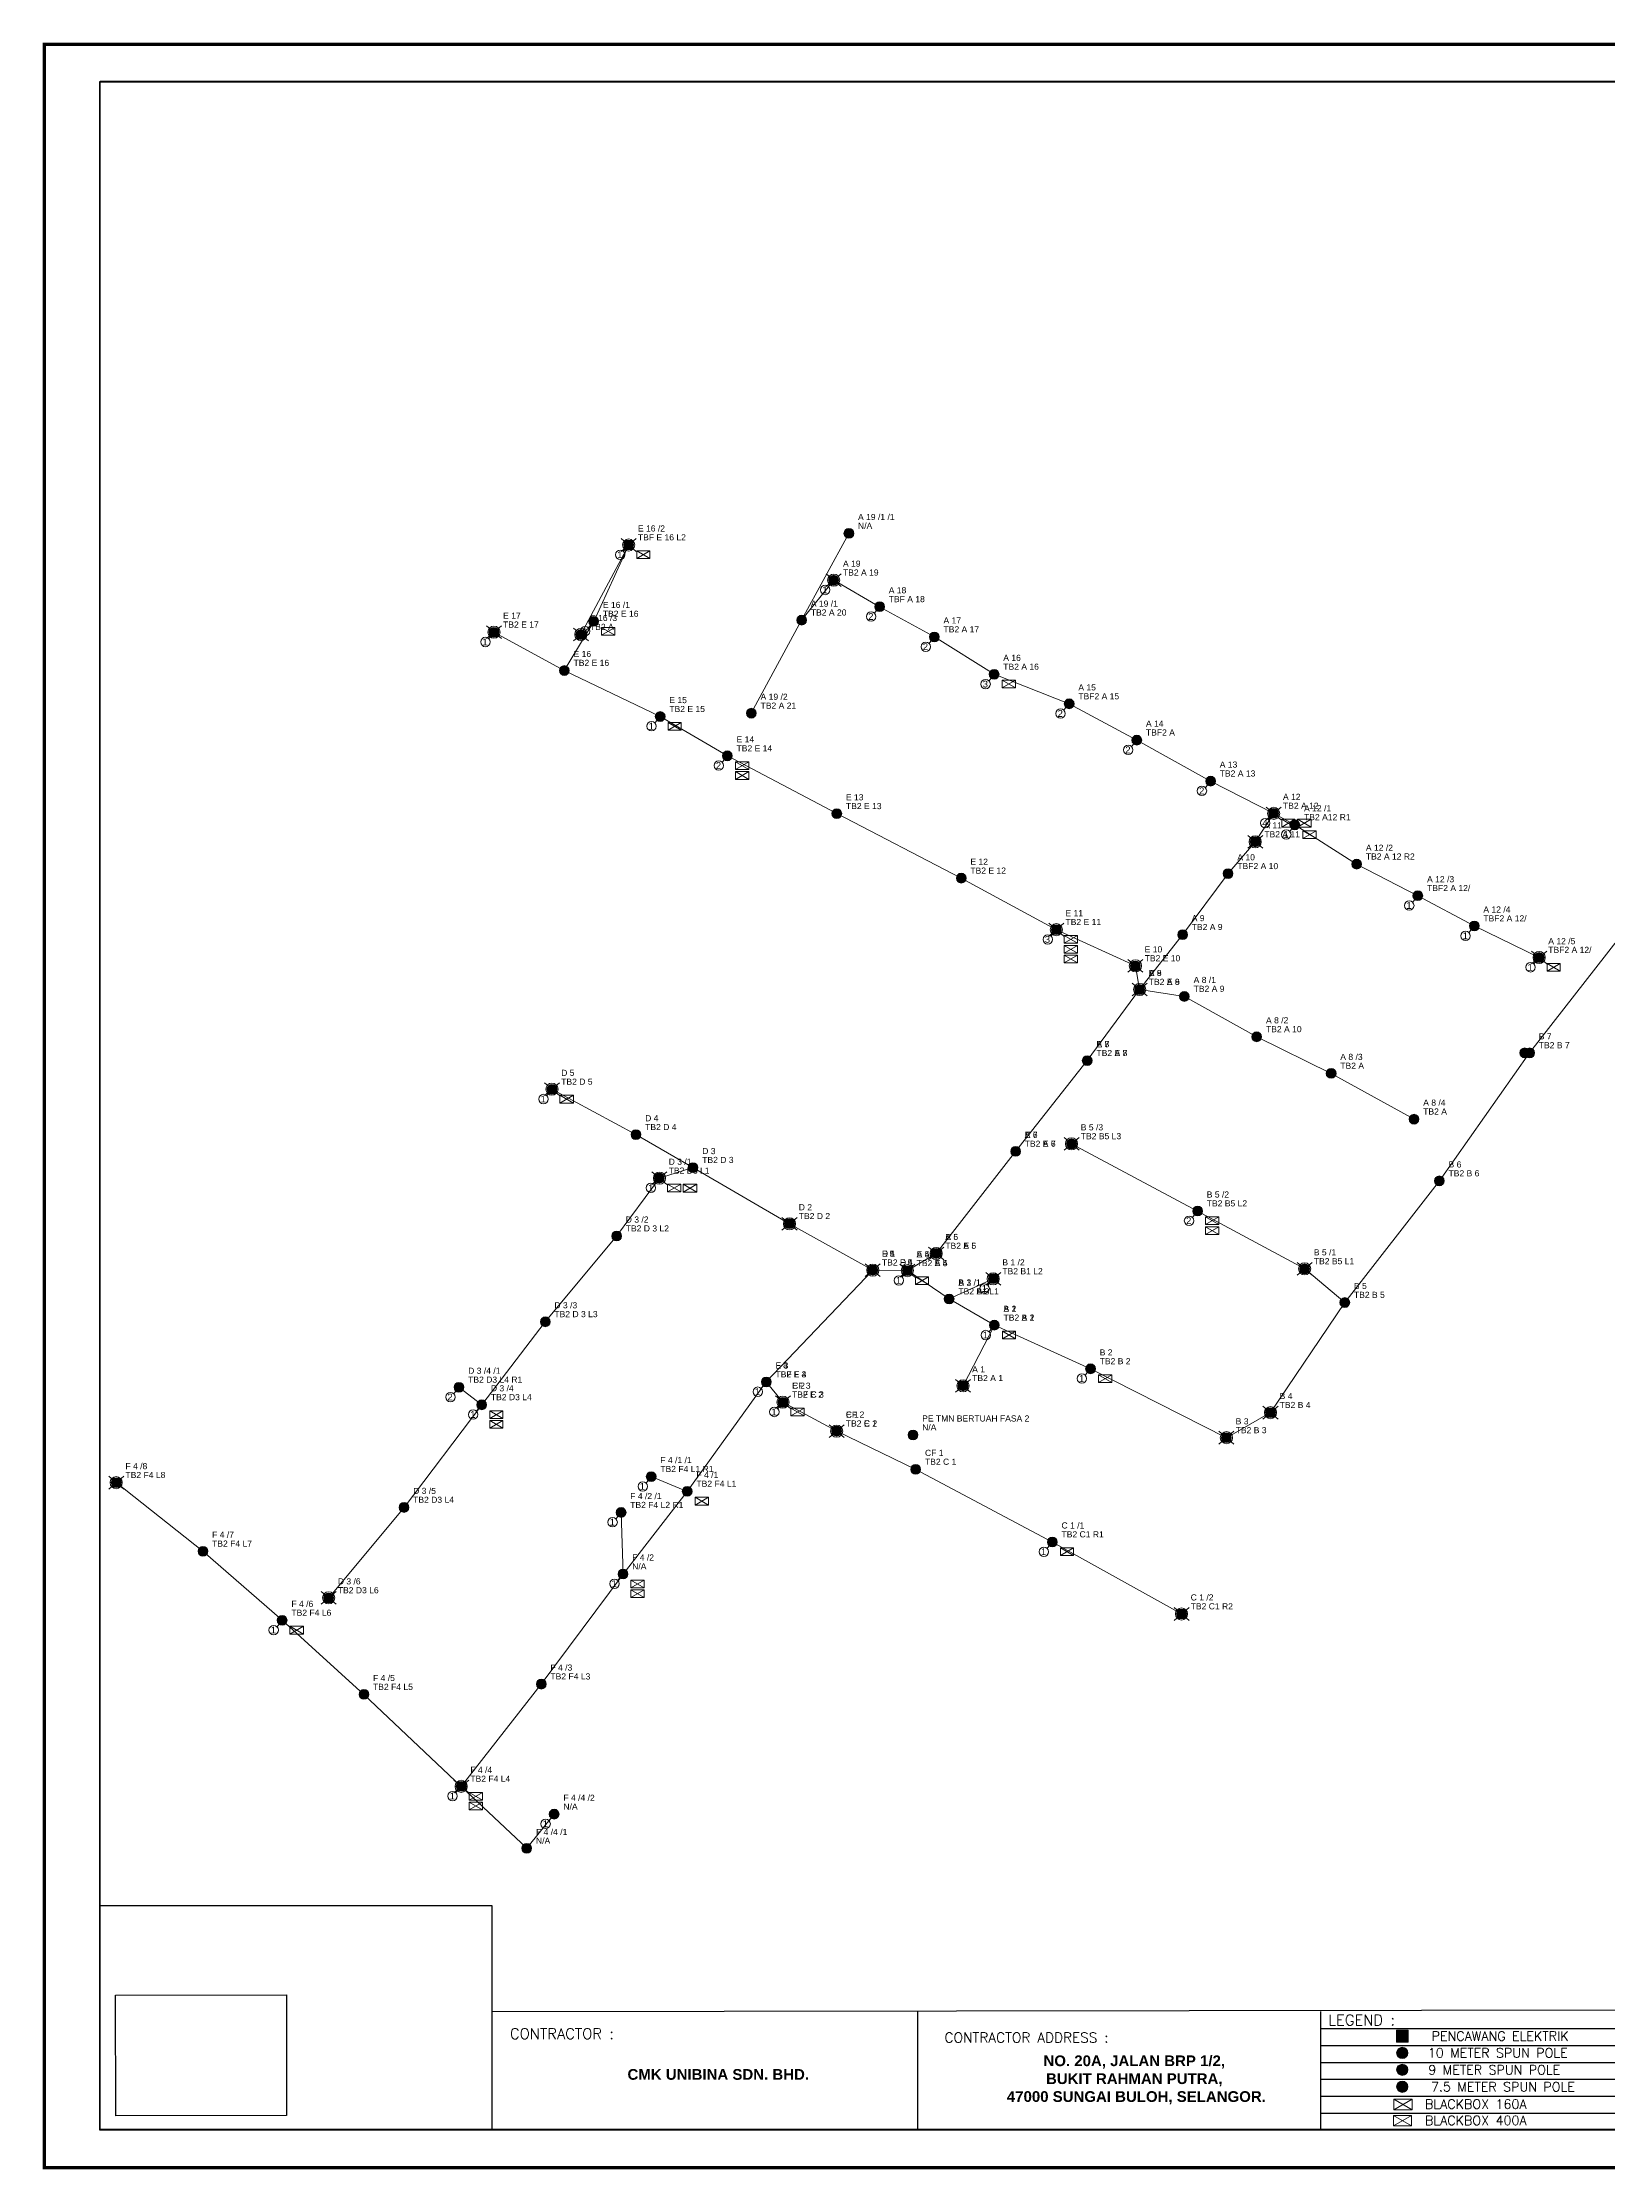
# Model space of a CAD drawing. Header units: inches. Extents: x -2907330 to 774627, y -12404360 to 10502691.
# Drawn here: x 7896 to 9115, y 2212 to 3867 of the extents above; entities that cross this region are included whole.
import ezdxf
from ezdxf.enums import TextEntityAlignment as Align

# ---------------------------------------------------------------- set-up
doc = ezdxf.new("R2010")
doc.units = ezdxf.units.IN
doc.header["$MEASUREMENT"] = 0
for name, color, linetype, lineweight in [('BARE 7173', 6, 'Continuous', 0), ('BBOX 160A', 30, 'Continuous', 0), ('BBOX 400A', 1, 'Continuous', 0), ('CABLE 185', 1, 'Continuous', 0), ('CABLE 316', 30, 'Continuous', 0), ('CABLE 95', 5, 'Continuous', 0), ('CABLE SERVICE', 7, 'Continuous', 0), ('JUMLAH SERVIS', 7, 'Continuous', 0), ('POLE NUMBER', 7, 'Continuous', 0), ('PVC 7083', 2, 'Continuous', 0), ('TIANG LAMA', 112, 'Continuous', 0), ('UMBANG', 7, 'Continuous', 0)]:
    doc.layers.add(name, color=color, linetype=linetype, lineweight=lineweight)
doc.styles.add('Arial_Black', font='ariblk.ttf', dxfattribs={"height": 1})
doc.styles.add('Simplex.shk', font='simplex.shx', dxfattribs={"height": 1.75})
doc.styles.add('style1', font='arial.ttf', dxfattribs={"height": 2})
picture_1 = doc.add_image_def('image1.png', size_in_pixel=(267, 189))

# ---------------------------------------------------------------- blocks, each defined once
blk = doc.blocks.new('TIANG_BIRU')
at = {"lineweight": 0}
h = blk.add_hatch(color=5, dxfattribs=at)
h.dxf.hatch_style = 1
h.paths.add_polyline_path([(-1.6, 0, 1), (1.6, 0, 1)])
blk.add_circle((0, 0), 1.6, dxfattribs=at)
blk = doc.blocks.new('U1')
at = {"layer": 'UMBANG', "lineweight": 0}
for p, q in [((-2.46, 2.09), (2.46, -2.09)), ((2.46, 2.09), (-2.46, -2.09))]:
    blk.add_line(p, q, dxfattribs=at)
blk.add_circle((0, 0), 1.99, dxfattribs=at)
at = {"layer": 'UMBANG', "style": 'style1'}
blk.add_text('1', height=2.43, dxfattribs=at).set_placement((-1.04, -1.18))
blk = doc.blocks.new('S1')
at = {"layer": 'JUMLAH SERVIS'}
blk.add_lwpolyline([(1.11, 1.06), (2.41, 2.92)], dxfattribs=at)
at = {"layer": 'JUMLAH SERVIS', "lineweight": 0}
blk.add_circle((0, 0), 1.54, dxfattribs=at)
at = {"layer": 'JUMLAH SERVIS', "style": 'style1'}
blk.add_text('1', height=2.23, dxfattribs=at).set_placement((-0.97, -1.09))
blk = doc.blocks.new('U2')
at = {"layer": 'UMBANG', "lineweight": 0}
for p, q in [((-2.46, 2.09), (2.46, -2.09)), ((2.46, 2.09), (-2.46, -2.09))]:
    blk.add_line(p, q, dxfattribs=at)
blk.add_circle((0, 0), 1.99, dxfattribs=at)
at = {"layer": 'UMBANG', "style": 'style1'}
blk.add_text('2', height=2.43, dxfattribs=at).set_placement((-1.04, -1.18))
blk = doc.blocks.new('BK')
at = {"color": 30, "lineweight": 0}
blk.add_lwpolyline([(2.16, 1.26), (-2.16, 1.26), (-2.16, -1.26), (2.16, -1.26)], close=True, dxfattribs=at)
blk.add_lwpolyline([(-2.16, -1.26), (2.16, 1.26), (2.16, -1.26), (-2.16, 1.26)], dxfattribs=at)
blk = doc.blocks.new('S4')
at = {"layer": 'JUMLAH SERVIS'}
blk.add_lwpolyline([(1.11, 1.06), (2.41, 2.92)], dxfattribs=at)
at = {"layer": 'JUMLAH SERVIS', "lineweight": 0}
blk.add_circle((0, 0), 1.54, dxfattribs=at)
at = {"layer": 'JUMLAH SERVIS', "style": 'style1'}
blk.add_text('4', height=2.23, dxfattribs=at).set_placement((-0.97, -1.09))
blk = doc.blocks.new('BM')
at = {"color": 1, "lineweight": 0}
blk.add_lwpolyline([(2.23, 1.31), (-2.23, 1.31), (-2.23, -1.31), (2.23, -1.31)], close=True, dxfattribs=at)
blk.add_lwpolyline([(-2.23, -1.31), (2.23, 1.31), (2.23, -1.31), (-2.23, 1.31)], dxfattribs=at)
blk = doc.blocks.new('S2')
at = {"layer": 'JUMLAH SERVIS'}
blk.add_lwpolyline([(1.11, 1.06), (2.41, 2.92)], dxfattribs=at)
at = {"layer": 'JUMLAH SERVIS', "lineweight": 0}
blk.add_circle((0, 0), 1.54, dxfattribs=at)
at = {"layer": 'JUMLAH SERVIS', "style": 'style1'}
blk.add_text('2', height=2.23, dxfattribs=at).set_placement((-0.97, -1.09))
blk = doc.blocks.new('S3')
at = {"layer": 'JUMLAH SERVIS'}
blk.add_lwpolyline([(1.11, 1.06), (2.41, 2.92)], dxfattribs=at)
at = {"layer": 'JUMLAH SERVIS', "lineweight": 0}
blk.add_circle((0, 0), 1.54, dxfattribs=at)
at = {"layer": 'JUMLAH SERVIS', "style": 'style1'}
blk.add_text('3', height=2.23, dxfattribs=at).set_placement((-0.97, -1.09))
blk = doc.blocks.new('TIANG_SP')
at = {"lineweight": 0}
h = blk.add_hatch(color=253, dxfattribs=at)
h.dxf.hatch_style = 1
h.paths.add_polyline_path([(-3.2, 0.01, 1), (0, 0.01, 1)])
h = blk.add_hatch(color=5, dxfattribs=at)
h.dxf.hatch_style = 1
h.paths.add_polyline_path([(-1.6, 0, 1), (1.6, 0, 1)])
for centre in [(-1.6, 0.01), (0, 0)]:
    blk.add_circle(centre, 1.6, dxfattribs=at)
blk = doc.blocks.new('U3')
at = {"layer": 'UMBANG', "lineweight": 0}
for p, q in [((-2.46, 2.09), (2.46, -2.09)), ((2.46, 2.09), (-2.46, -2.09))]:
    blk.add_line(p, q, dxfattribs=at)
blk.add_circle((0, 0), 1.99, dxfattribs=at)
at = {"layer": 'UMBANG', "style": 'style1'}
blk.add_text('3', height=2.43, dxfattribs=at).set_placement((-1.04, -1.18))

msp = doc.modelspace()

# ---------------------------------------------------------------- hatches: boundary and pattern name
at = {"lineweight": 0}
h = msp.add_hatch(color=3, dxfattribs=at)
h.dxf.hatch_style = 1
h.paths.add_polyline_path([(8958.7, 2320.3), (8949.7, 2320.3), (8949.7, 2311), (8958.7, 2311)])
h = msp.add_hatch(color=6, dxfattribs=at)
h.dxf.hatch_style = 1
h.paths.add_polyline_path([(8958.5, 2302.7, 1), (8949.9, 2302.7, 1)])
h = msp.add_hatch(color=5, dxfattribs=at)
h.dxf.hatch_style = 1
h.paths.add_polyline_path([(8949.9, 2289.5, 1), (8958.5, 2289.5, 1)])
h = msp.add_hatch(color=1, dxfattribs=at)
h.dxf.hatch_style = 1
h.paths.add_polyline_path([(8949.9, 2276.3, 1), (8958.5, 2276.3, 1)])

# ---------------------------------------------------------------- linework, layer by layer
at = {"color": 7, "linetype": 'Continuous'}
msp.add_line((8245.9, 2334.9), (10248.1, 2337.8), dxfattribs=at)
at = {"linetype": 'Continuous'}
for p, q in [((8577.1, 2334.9), (8577.1, 2242.6)), ((8890.5, 2334.9), (8890.5, 2242.6)), ((8890.5, 2321.7), (9139.6, 2321.7)), ((8890.5, 2308.5), (9139.6, 2308.5)), ((8890.5, 2295.3), (9139.6, 2295.3)), ((8890.5, 2282.1), (9139.6, 2282.1)), ((8890.5, 2268.9), (9139.6, 2268.9)), ((8890.5, 2255.8), (9139.6, 2255.8))]:
    msp.add_line(p, q, dxfattribs=at)
at = {"linetype": 'Continuous', "const_width": 2.7}
msp.add_lwpolyline([(10291.2, 3866), (7897.8, 3866), (7897.8, 2213.3), (10291.2, 2213.3)], close=True, dxfattribs=at)
for points in [[(7941, 3836.7), (10247.9, 3836.7), (10247.9, 2242.6), (7941, 2242.6)], [(7941.2, 3837.3), (10248.1, 3837.3), (10248.1, 2243.1), (7941.2, 2243.1)], [(8245.9, 2242.6), (7941, 2242.6), (7941, 2417.5), (8245.9, 2417.5)]]:
    msp.add_lwpolyline(points, close=True)
at = {"color": 5, "lineweight": 0}
msp.add_lwpolyline([(8949.7, 2311), (8958.7, 2311), (8958.7, 2320.3), (8949.7, 2320.3)], close=True, dxfattribs=at)
at = {"color": 1, "lineweight": 0}
msp.add_lwpolyline([(8961.5, 2254), (8947.4, 2254), (8947.4, 2245.8), (8961.5, 2245.8)], close=True, dxfattribs=at)
msp.add_lwpolyline([(8947.4, 2245.8), (8961.5, 2254), (8961.5, 2245.8), (8947.4, 2254)], dxfattribs=at)
at = {"color": 30, "lineweight": 0}
msp.add_lwpolyline([(8961.8, 2266.7), (8947.7, 2266.7), (8947.7, 2258.4), (8961.8, 2258.4)], close=True, dxfattribs=at)
msp.add_lwpolyline([(8947.7, 2258.4), (8961.8, 2266.7), (8961.8, 2258.4), (8947.7, 2266.7)], dxfattribs=at)
at = {"color": 0, "lineweight": 0}
msp.add_circle((8954.2, 2302.7), 4.35, dxfattribs=at)
at = {"lineweight": 0}
for centre in [(8954.2, 2289.5), (8954.2, 2276.3)]:
    msp.add_circle(centre, 4.35, dxfattribs=at)
at = {"layer": 'BARE 7173'}
for p, q in [((9053.3, 3081), (9131.6, 3181.4)), ((8983.1, 2981.4), (9053.3, 3081)), ((8909.5, 2886.7), (8983.1, 2981.4)), ((8909.5, 2886.7), (8878.3, 2912.9)), ((8636.9, 2869.1), (8601.7, 2889.5)), ((8817.4, 2781.5), (8851.7, 2801)), ((8082.8, 2639.4), (8021.2, 2693.1)), ((8348, 2675.4), (8284.4, 2589.7)), ((8222.1, 2510.1), (8146.4, 2581.7))]:
    msp.add_line(p, q, dxfattribs=at)
at = {"layer": 'CABLE 185'}
for p, q in [((8590.2, 3404.7), (8547.6, 3428.3)), ((8636.7, 3375.7), (8590.2, 3404.7)), ((8695.1, 3352.7), (8636.7, 3375.7)), ((8747.7, 3324.4), (8695.1, 3352.7)), ((8805.1, 3292.5), (8747.7, 3324.4)), ((8854.2, 3267.4), (8805.1, 3292.5)), ((8839.8, 3245.3), (8854.2, 3267.4)), ((8854.2, 3267.4), (8870.6, 3258.5)), ((8818.7, 3220.5), (8839.8, 3245.3)), ((8870.6, 3258.5), (8918.7, 3227.9)), ((8783.3, 3173), (8818.7, 3220.5)), ((8918.7, 3227.9), (8966.3, 3203.3)), ((8966.3, 3203.3), (9010.2, 3179.8)), ((9010.2, 3179.8), (9060.7, 3155.2)), ((8749.9, 3130.3), (8783.3, 3173)), ((8709.1, 3075), (8749.9, 3130.3)), ((8709.1, 3075), (8749.9, 3130.3)), ((8749.9, 3130.3), (8784.7, 3124.9)), ((8784.7, 3124.9), (8841, 3093.5)), ((8653.4, 3004.3), (8709.1, 3075)), ((8653.4, 3004.3), (8709.1, 3075)), ((8402.4, 2991.7), (8358, 3017.4)), ((8591.6, 2924.9), (8653.4, 3004.3)), ((8591.6, 2924.9), (8653.4, 3004.3)), ((8477.5, 2948), (8402.4, 2991.7)), ((8542.3, 2911.9), (8477.5, 2948)), ((8569.2, 2911.5), (8591.6, 2924.9)), ((8569.2, 2911.5), (8591.6, 2924.9)), ((8459.4, 2824.9), (8542.3, 2911.9)), ((8542.3, 2911.9), (8569.2, 2911.5)), ((8601.7, 2889.5), (8569.2, 2911.5)), ((8636.9, 2869.1), (8601.7, 2889.5)), ((8612.5, 2821.9), (8636.9, 2869.1)), ((8711.7, 2835.1), (8817.4, 2781.5)), ((8472.4, 2809.1), (8459.4, 2824.9)), ((8514.2, 2786.6), (8472.4, 2809.1)), ((8514.2, 2786.6), (8472.4, 2809.1)), ((8575.7, 2756.8), (8514.2, 2786.6))]:
    msp.add_line(p, q, dxfattribs=at)
at = {"layer": 'CABLE 316'}
for p, q in [((8325.2, 3416.8), (8352.4, 3476.3)), ((8238.1, 2807.1), (8220.3, 2820.7)), ((8459.4, 2824.9), (8397.9, 2739.7)), ((8397.9, 2739.7), (8369.9, 2751.2)), ((8397.9, 2739.7), (8348, 2675.4)), ((8348, 2675.4), (8346.5, 2723.3)), ((8222.1, 2510.1), (8273.1, 2461.9)), ((8273.1, 2461.9), (8294.4, 2488.5))]:
    msp.add_line(p, q, dxfattribs=at)
at = {"layer": 'CABLE 95'}
for p, q in [((8352.4, 3476.3), (8315.2, 3406.6)), ((8302.3, 3378.6), (8325.2, 3416.8)), ((8302.3, 3378.6), (8247.6, 3408.4)), ((8376.9, 3342.8), (8302.3, 3378.6)), ((8429.2, 3312.2), (8376.9, 3342.8)), ((8514.3, 3267.2), (8429.2, 3312.2)), ((8611.1, 3217), (8514.3, 3267.2)), ((8685.1, 3176.9), (8611.1, 3217)), ((8746.6, 3148.7), (8685.1, 3176.9)), ((8749.9, 3130.3), (8746.6, 3148.7)), ((8358, 3017.4), (8292.7, 3052.7)), ((8376.3, 2983.5), (8343, 2938.4)), ((8402.4, 2991.7), (8376.3, 2983.5)), ((8343, 2938.4), (8287.5, 2871.7)), ((8851.7, 2801), (8909.5, 2886.7)), ((8287.5, 2871.7), (8238.1, 2807.1)), ((8238.1, 2807.1), (8177.6, 2727.2)), ((8575.7, 2756.8), (8682, 2700.3)), ((8177.6, 2727.2), (8119, 2656.8)), ((8682, 2700.3), (8782.5, 2644.3)), ((8146.4, 2581.7), (8082.8, 2639.4))]:
    msp.add_line(p, q, dxfattribs=at)
at = {"layer": 'CABLE SERVICE'}
for p, q in [((8486.9, 3417.8), (8523.7, 3485.3)), ((8511.9, 3448.9), (8486.9, 3417.8)), ((8547.6, 3428.3), (8511.9, 3448.9)), ((8486.9, 3417.8), (8447.8, 3345.4)), ((8841, 3093.5), (8898.9, 3065)), ((8898.9, 3065), (8963.4, 3029.4)), ((8795, 2957.9), (8696.9, 3010.2)), ((8459.4, 2824.9), (8542.3, 2911.9)), ((8601.7, 2889.5), (8636, 2905.2)), ((8472.4, 2809.1), (8459.4, 2824.9)), ((8021.2, 2693.1), (7953.7, 2746.5))]:
    msp.add_line(p, q, dxfattribs=at)
at = {"layer": 'PVC 7083'}
for p, q in [((8878.3, 2912.9), (8795, 2957.9)), ((8636.9, 2869.1), (8711.7, 2835.1)), ((8284.4, 2589.7), (8222.1, 2510.1))]:
    msp.add_line(p, q, dxfattribs=at)

# ---------------------------------------------------------------- block references
at = {"xscale": 2.377923673408522, "yscale": 2.377923673408522, "zscale": 2.377923673408522}
for name, p in [('TIANG_BIRU', (8352.4, 3476.3)), ('TIANG_BIRU', (8523.7, 3485.3)), ('TIANG_BIRU', (8511.9, 3448.9)), ('TIANG_BIRU', (8547.6, 3428.3)), ('TIANG_BIRU', (8247.6, 3408.4)), ('TIANG_BIRU', (8315.2, 3406.6)), ('TIANG_BIRU', (8325.2, 3416.8)), ('TIANG_BIRU', (8486.9, 3417.8)), ('TIANG_BIRU', (8590.2, 3404.7)), ('TIANG_BIRU', (8302.3, 3378.6)), ('TIANG_BIRU', (8636.7, 3375.7)), ('TIANG_BIRU', (8376.9, 3342.8)), ('TIANG_BIRU', (8447.8, 3345.4)), ('TIANG_BIRU', (8695.1, 3352.7)), ('TIANG_BIRU', (8747.7, 3324.4)), ('TIANG_BIRU', (8429.2, 3312.2)), ('TIANG_BIRU', (8805.1, 3292.5)), ('TIANG_BIRU', (8514.3, 3267.2)), ('TIANG_BIRU', (8854.2, 3267.4)), ('TIANG_BIRU', (8870.6, 3258.5)), ('TIANG_BIRU', (8839.8, 3245.3)), ('TIANG_BIRU', (8918.7, 3227.9)), ('TIANG_BIRU', (8611.1, 3217)), ('TIANG_BIRU', (8818.7, 3220.5)), ('TIANG_BIRU', (8966.3, 3203.3)), ('TIANG_BIRU', (8685.1, 3176.9)), ('TIANG_BIRU', (9010.2, 3179.8)), ('TIANG_BIRU', (8783.3, 3173)), ('TIANG_BIRU', (8746.6, 3148.7)), ('TIANG_BIRU', (9060.7, 3155.2)), ('TIANG_BIRU', (8749.9, 3130.3)), ('TIANG_BIRU', (8749.9, 3130.3)), ('TIANG_BIRU', (8784.7, 3124.9)), ('TIANG_BIRU', (8841, 3093.5)), ('TIANG_SP', (9053.3, 3081)), ('TIANG_BIRU', (8709.1, 3075)), ('TIANG_BIRU', (8709.1, 3075)), ('TIANG_BIRU', (8898.9, 3065)), ('TIANG_BIRU', (8292.7, 3052.7)), ('TIANG_BIRU', (8963.4, 3029.4)), ('TIANG_BIRU', (8358, 3017.4)), ('TIANG_BIRU', (8696.9, 3010.2)), ('TIANG_BIRU', (8653.4, 3004.3)), ('TIANG_BIRU', (8653.4, 3004.3)), ('TIANG_BIRU', (8376.3, 2983.5)), ('TIANG_BIRU', (8402.4, 2991.7)), ('TIANG_BIRU', (8983.1, 2981.4)), ('TIANG_BIRU', (8477.5, 2948)), ('TIANG_BIRU', (8795, 2957.9)), ('TIANG_BIRU', (8343, 2938.4)), ('TIANG_BIRU', (8542.3, 2911.9)), ('TIANG_BIRU', (8542.3, 2911.9)), ('TIANG_BIRU', (8542.3, 2911.9)), ('TIANG_BIRU', (8569.2, 2911.5)), ('TIANG_BIRU', (8569.2, 2911.5)), ('TIANG_BIRU', (8591.6, 2924.9)), ('TIANG_BIRU', (8591.6, 2924.9)), ('TIANG_BIRU', (8878.3, 2912.9)), ('TIANG_BIRU', (8636, 2905.2)), ('TIANG_BIRU', (8601.7, 2889.5)), ('TIANG_BIRU', (8601.7, 2889.5)), ('TIANG_BIRU', (8909.5, 2886.7)), ('TIANG_BIRU', (8287.5, 2871.7)), ('TIANG_BIRU', (8636.9, 2869.1)), ('TIANG_BIRU', (8636.9, 2869.1)), ('TIANG_BIRU', (8711.7, 2835.1)), ('TIANG_BIRU', (8220.3, 2820.7)), ('TIANG_BIRU', (8459.4, 2824.9)), ('TIANG_BIRU', (8459.4, 2824.9)), ('TIANG_BIRU', (8612.5, 2821.9)), ('TIANG_BIRU', (8238.1, 2807.1)), ('TIANG_BIRU', (8472.4, 2809.1)), ('TIANG_BIRU', (8472.4, 2809.1)), ('TIANG_BIRU', (8851.7, 2801)), ('TIANG_BIRU', (8514.2, 2786.6)), ('TIANG_BIRU', (8514.2, 2786.6)), ('TIANG_BIRU', (8573.6, 2783.6)), ('TIANG_BIRU', (8817.4, 2781.5)), ('TIANG_BIRU', (7953.7, 2746.5)), ('TIANG_BIRU', (8369.9, 2751.2)), ('TIANG_BIRU', (8575.7, 2756.8)), ('TIANG_BIRU', (8397.9, 2739.7)), ('TIANG_BIRU', (8177.6, 2727.2)), ('TIANG_BIRU', (8346.5, 2723.3)), ('TIANG_BIRU', (8682, 2700.3)), ('TIANG_BIRU', (8021.2, 2693.1)), ('TIANG_BIRU', (8348, 2675.4)), ('TIANG_BIRU', (8119, 2656.8)), ('TIANG_BIRU', (8082.8, 2639.4)), ('TIANG_BIRU', (8782.5, 2644.3)), ('TIANG_BIRU', (8146.4, 2581.7)), ('TIANG_BIRU', (8284.4, 2589.7)), ('TIANG_BIRU', (8222.1, 2510.1)), ('TIANG_BIRU', (8294.4, 2488.5)), ('TIANG_BIRU', (8273.1, 2461.9))]:
    msp.add_blockref(name, p, dxfattribs=at)
at = {"layer": 'BBOX 160A', "xscale": 2.377923673408522, "yscale": 2.377923673408522, "zscale": 2.377923673408522}
for p in [(8363.8, 3468.7), (8336.5, 3409.1), (8648.1, 3368), (8388.2, 3335.1), (8440.6, 3304.5), (8440.6, 3296.9), (8865.6, 3259.8), (8882, 3250.9), (8696.4, 3169.3), (8696.4, 3161.7), (8696.4, 3154.1), (9072, 3147.5), (8387.7, 2975.8), (8806.3, 2950.3), (8806.3, 2942.6), (8580.6, 2903.8), (8648.3, 2861.4), (8723.1, 2827.4), (8249.4, 2799.4), (8483.8, 2801.5), (8249.4, 2791.8), (8409.3, 2732.1), (8693.4, 2692.7), (8359.3, 2667.7), (8359.3, 2660.1), (8233.4, 2502.4), (8233.4, 2494.8)]:
    msp.add_blockref('BK', p, dxfattribs=at)
at = {"layer": 'BBOX 400A', "xscale": 2.377923673408522, "yscale": 2.377923673408522, "zscale": 2.377923673408522}
for p in [(8878, 3259.8), (8304.1, 3045), (8400.1, 2975.8), (8094.2, 2631.7)]:
    msp.add_blockref('BM', p, dxfattribs=at)
at = {"layer": 'JUMLAH SERVIS', "xscale": 2.377923673408522, "yscale": 2.377923673408522, "zscale": 2.377923673408522}
for name, p in [('S1', (8345.8, 3468.7)), ('S1', (8505.3, 3441.3)), ('S2', (8541, 3420.6)), ('S1', (8318.5, 3409.2)), ('S1', (8240.9, 3400.8)), ('S2', (8583.5, 3397.1)), ('S3', (8630.1, 3368)), ('S2', (8688.4, 3345.1)), ('S1', (8370.2, 3335.2)), ('S2', (8422.5, 3304.6)), ('S2', (8741, 3316.8)), ('S2', (8798.4, 3284.9)), ('S4', (8847.6, 3259.8)), ('S1', (8864, 3250.9)), ('S1', (8959.7, 3195.7)), ('S1', (9003.5, 3172.1)), ('S3', (8678.4, 3169.3)), ('S1', (9054, 3147.6)), ('S1', (8286.1, 3045.1)), ('S1', (8369.7, 2975.9)), ('S2', (8788.3, 2950.3)), ('S1', (8562.6, 2903.9)), ('S1', (8629.3, 2897.6)), ('S1', (8630.2, 2861.4)), ('S1', (8705, 2827.5)), ('S2', (8213.7, 2813.1)), ('S1', (8452.8, 2817.3)), ('S1', (8231.4, 2799.5)), ('S1', (8465.7, 2801.5)), ('S1', (8363.3, 2743.6)), ('S1', (8339.9, 2715.7)), ('S1', (8675.4, 2692.7)), ('S1', (8341.3, 2667.8)), ('S1', (8076.2, 2631.7)), ('S1', (8215.4, 2502.5)), ('S1', (8287.8, 2480.9))]:
    msp.add_blockref(name, p, dxfattribs=at)
at = {"layer": 'UMBANG', "xscale": 2.377923673408522, "yscale": 2.377923673408522, "zscale": 2.377923673408522}
for name, p in [('U1', (8352.4, 3476.3)), ('U2', (8511.9, 3448.9)), ('U1', (8247.6, 3408.4)), ('U1', (8315.2, 3406.6)), ('U2', (8854.2, 3267.4)), ('U1', (8839.8, 3245.3)), ('U1', (8685.1, 3176.9)), ('U1', (8746.6, 3148.7)), ('U1', (9060.7, 3155.2)), ('U1', (8749.9, 3130.3)), ('U1', (8292.7, 3052.7)), ('U2', (8696.9, 3010.2)), ('U2', (8376.3, 2983.5)), ('U1', (8477.5, 2948)), ('U2', (8542.3, 2911.9)), ('U2', (8542.3, 2911.9)), ('U2', (8542.3, 2911.9)), ('U2', (8569.2, 2911.5)), ('U2', (8569.2, 2911.5)), ('U1', (8591.6, 2924.9)), ('U1', (8591.6, 2924.9)), ('U2', (8878.3, 2912.9)), ('U2', (8636, 2905.2)), ('U1', (8612.5, 2821.9)), ('U2', (8472.4, 2809.1)), ('U2', (8472.4, 2809.1)), ('U1', (8851.7, 2801)), ('U1', (8514.2, 2786.6)), ('U1', (8514.2, 2786.6)), ('U2', (8817.4, 2781.5)), ('U2', (7953.7, 2746.5)), ('U2', (8119, 2656.8)), ('U2', (8782.5, 2644.3)), ('U3', (8222.1, 2510.1))]:
    msp.add_blockref(name, p, dxfattribs=at)

# ---------------------------------------------------------------- texts
at = {"style": 'Simplex.shk'}
for s, height, p in [('CONTRACTOR :', 8.347, (8300.5, 2317.6)), ('CONTRACTOR ADDRESS :', 7.791, (8661.9, 2314.6)), ('LEGEND :', 8.35, (8922.6, 2328.2))]:
    msp.add_text(s, height=height, dxfattribs=at).set_placement(p, align=Align.MIDDLE_CENTER)
at = {"lineweight": 0, "style": 'Simplex.shk'}
for s, p in [('PENCAWANG ELEKTRIK ', (9032.8, 2315.8)), ('10 METER SPUN POLE', (9028.5, 2302.7)), ('9 METER SPUN POLE', (9025.8, 2289.5)), ('7.5 METER SPUN POLE ', (9035, 2276.3)), ('BLACKBOX 160A', (9011.4, 2262.8)), ('BLACKBOX 400A', (9011.4, 2250.1))]:
    msp.add_text(s, height=7.234, dxfattribs=at).set_placement(p, align=Align.MIDDLE_CENTER)
at = {"char_height": 8.347, "attachment_point": 1, "style": 'Arial_Black'}
for s, width, insert in [('\\pxqc;{\\fArial|b1|i0|c0|p34;NO. 20A, JALAN BRP 1/2,\\PBUKIT RAHMAN PUTRA,\\P 47000 SUNGAI BULOH, SELANGOR.}', 247.027, (8622.2, 2300.7)), ('\\pxqc,t22;{\\fArial|b1|i0|c0|p34;CMK UNIBINA SDN. BHD.}', 209.739, (8317.2, 2290.1))]:
    msp.add_mtext_dynamic_manual_height_columns(s, width=width, gutter_width=13.9, heights=[0], dxfattribs=dict(at, insert=insert))
at = {"layer": 'POLE NUMBER', "style": 'style1'}
for s, height, p in [('A 19 /1 /1', 4.76, (8530.8, 3495.7)), ('E 16 /2', 4.76, (8359.6, 3486.8)), ('A 19', 4.76, (8519.1, 3459.4)), ('A 18', 4.76, (8554.7, 3438.7)), ('E 16 /1', 4.76, (8332.3, 3427.3)), ('A 19 /1', 4.76, (8494.1, 3428.3)), ('E 17', 4.76, (8254.7, 3418.9)), ('E 16 /3', 4.76, (8322.3, 3417.1)), ('A 17', 4.76, (8597.3, 3415.2)), ('E 16', 4.76, (8309.5, 3389.1)), ('A 16', 4.76, (8643.8, 3386.1)), ('A 19 /2', 4.76, (8455, 3355.8)), ('A 15', 4.76, (8702.2, 3363.1)), ('E 15', 4.76, (8384, 3353.2)), ('A 14', 4.76, (8754.8, 3334.9)), ('E 14', 4.76, (8436.3, 3322.6)), ('A 13', 4.76, (8812.2, 3303)), ('E 13', 4.76, (8521.4, 3277.6)), ('A 12', 4.76, (8861.4, 3277.9)), ('A 12 /1', 4.76, (8877.8, 3269)), ('A 11', 4.76, (8846.9, 3255.7)), ('E 12', 4.76, (8618.2, 3227.4)), ('A 10', 4.76, (8825.9, 3230.9)), ('A 12 /2', 4.76, (8925.9, 3238.3)), ('A 12 /3', 4.76, (8973.5, 3213.8)), ('A 12 /4', 4.76, (9017.3, 3190.2)), ('E 11', 4.76, (8692.2, 3187.4)), ('A 9', 4.76, (8790.4, 3183.5)), ('E 10', 4.76, (8753.8, 3159.2)), ('A 12 /5', 4.76, (9067.8, 3165.6)), ('A 8', 4.76, (8757, 3140.8)), ('E 9', 4.76, (8757, 3140.8)), ('A 8 /1', 4.76, (8791.9, 3135.4)), ('A 8 /2', 4.76, (8848.2, 3104)), ('B 7', 4.76, (9060.4, 3091.5)), ('A 7', 4.76, (8716.3, 3085.4)), ('E 8', 4.76, (8716.3, 3085.4)), ('A 8 /3', 4.76, (8906, 3075.5)), ('D 5', 4.76, (8299.9, 3063.1)), ('D 4', 4.76, (8365.2, 3027.8)), ('A 8 /4', 4.76, (8970.5, 3039.9)), ('A 6', 4.76, (8660.5, 3014.8)), ('E 7', 4.76, (8660.5, 3014.8)), ('B 5 /3', 4.76, (8704.1, 3020.7)), ('D 3 /1', 4.76, (8383.5, 2993.9)), ('D 3', 4.76, (8409.6, 3002.2)), ('B 6', 4.76, (8990.2, 2991.8)), ('D 2', 4.76, (8484.7, 2958.5)), ('B 5 /2', 4.76, (8802.1, 2968.4)), ('D 3 /2', 4.76, (8350.1, 2948.9)), ('A 5', 4.76, (8598.7, 2935.4)), ('E 6', 4.76, (8598.7, 2935.4)), ('D 1', 4.76, (8549.4, 2922.4)), ('E 4', 4.76, (8549.4, 2922.4)), ('F 5', 4.76, (8549.4, 2922.4)), ('A 4', 4.76, (8576.4, 2921.9)), ('E 5', 4.76, (8576.4, 2921.9)), ('B 1 /2', 4.76, (8643.1, 2915.6)), ('B 5 /1', 4.76, (8885.4, 2923.4)), ('A 3', 4.76, (8608.9, 2899.9)), ('B 1 /1', 4.76, (8608.9, 2899.9)), ('B 5', 4.76, (8916.6, 2897.2)), ('D 3 /3', 4.76, (8294.6, 2882.2)), ('A 2', 4.76, (8644, 2879.5)), ('B 1', 4.76, (8644, 2879.5)), ('B 2', 4.76, (8718.8, 2845.5)), ('D 3 /4 /1', 4.76, (8227.5, 2831.2)), ('E 3', 4.76, (8466.6, 2835.3)), ('F 4', 4.76, (8466.6, 2835.3)), ('A 1', 4.76, (8619.6, 2832.4)), ('D 3 /4', 4.76, (8245.2, 2817.6)), ('CF 3', 4.76, (8479.5, 2819.6)), ('E 2', 4.76, (8479.5, 2819.6)), ('B 4', 4.76, (8858.8, 2811.5)), ('CF 2', 4.76, (8521.3, 2797.1)), ('E 1', 4.76, (8521.3, 2797.1)), ('PE TMN BERTUAH FASA 2', 4.756, (8580.7, 2794.1)), ('B 3', 4.76, (8824.6, 2791.9)), ('F 4 /1 /1', 4.76, (8377, 2761.7)), ('CF 1', 4.76, (8582.9, 2767.3)), ('F 4 /8', 4.76, (7960.9, 2757)), ('F 4 /1', 4.76, (8405.1, 2750.2)), ('D 3 /5', 4.76, (8184.7, 2737.7)), ('F 4 /2 /1', 4.76, (8353.6, 2733.7)), ('C 1 /1', 4.76, (8689.1, 2710.8)), ('F 4 /7', 4.76, (8028.3, 2703.6)), ('F 4 /2', 4.76, (8355.1, 2685.9)), ('D 3 /6', 4.76, (8126.1, 2667.3)), ('F 4 /6', 4.76, (8090, 2649.8)), ('C 1 /2', 4.76, (8789.6, 2654.8)), ('F 4 /3', 4.76, (8291.5, 2600.2)), ('F 4 /5', 4.76, (8153.5, 2592.1)), ('F 4 /4', 4.76, (8229.2, 2520.6)), ('F 4 /4 /2', 4.76, (8301.6, 2498.9)), ('F 4 /4 /1', 4.76, (8280.3, 2472.3))]:
    msp.add_text(s, height=height, dxfattribs=at).set_placement(p)
at = {"layer": 'TIANG LAMA', "style": 'style1'}
for s, height, p in [('N/A', 4.76, (8530.8, 3488.8)), ('TBF E 16 L2', 4.756, (8359.6, 3479.9)), ('TB2 A 19', 4.76, (8519.1, 3452.5)), ('TBF A 18', 4.76, (8554.7, 3431.8)), ('TB2 E 17', 4.76, (8254.7, 3412)), ('TB2 A', 4.76, (8322.3, 3410.2)), ('TB2 E 16', 4.76, (8332.3, 3420.4)), ('TB2 A 20', 4.76, (8494.1, 3421.4)), ('TB2 A 17', 4.76, (8597.3, 3408.3)), ('TB2 E 16', 4.76, (8309.5, 3382.2)), ('TB2 A 16', 4.76, (8643.8, 3379.2)), ('TBF2 A 15', 4.76, (8702.2, 3356.2)), ('TB2 E 15', 4.76, (8384, 3346.3)), ('TB2 A 21', 4.76, (8455, 3348.9)), ('TBF2 A', 4.76, (8754.8, 3328)), ('TB2 E 14', 4.76, (8436.3, 3315.7)), ('TB2 A 13', 4.76, (8812.2, 3296.1)), ('TB2 E 13', 4.76, (8521.4, 3270.7)), ('TB2 A 12', 4.76, (8861.4, 3271)), ('TB2 A12 R1', 4.76, (8877.8, 3262.1)), ('TB2 A 11', 4.76, (8846.9, 3248.8)), ('TBF2 A 10', 4.76, (8825.9, 3224)), ('TB2 A 12 R2', 4.756, (8925.9, 3231.5)), ('TB2 E 12', 4.76, (8618.2, 3220.5)), ('TBF2 A 12/', 4.76, (8973.5, 3206.9)), ('TB2 E 11', 4.76, (8692.2, 3180.5)), ('TB2 A 9', 4.76, (8790.4, 3176.6)), ('TBF2 A 12/', 4.76, (9017.3, 3183.3)), ('TBF2 A 12/', 4.76, (9067.8, 3158.8)), ('TB2 E 10', 4.76, (8753.8, 3152.3)), ('TB2 A 8', 4.76, (8757, 3133.9)), ('TB2 E 9', 4.76, (8757, 3133.9)), ('TB2 A 9', 4.76, (8791.9, 3128.5)), ('TB2 A 10', 4.76, (8848.2, 3097.1)), ('TB2 A 7', 4.76, (8716.3, 3078.5)), ('TB2 E 8', 4.76, (8716.3, 3078.5)), ('TB2 B 7', 4.76, (9060.4, 3084.6)), ('TB2 A', 4.76, (8906, 3068.6)), ('TB2 D 5', 4.76, (8299.9, 3056.2)), ('TB2 A', 4.76, (8970.5, 3033)), ('TB2 D 4', 4.76, (8365.2, 3020.9)), ('TB2 B5 L3', 4.76, (8704.1, 3013.8)), ('TB2 D 3', 4.76, (8409.6, 2995.3)), ('TB2 A 6', 4.76, (8660.5, 3007.9)), ('TB2 E 7', 4.76, (8660.5, 3007.9)), ('TB2 D3 L1', 4.76, (8383.5, 2987)), ('TB2 B 6', 4.76, (8990.2, 2984.9)), ('TB2 B5 L2', 4.76, (8802.1, 2961.5)), ('TB2 D 3 L2', 4.76, (8350.1, 2942)), ('TB2 D 2', 4.76, (8484.7, 2951.6)), ('TB2 A 5', 4.76, (8598.7, 2928.5)), ('TB2 E 6', 4.76, (8598.7, 2928.5)), ('TB2 D 1', 4.76, (8549.4, 2915.5)), ('TB2 E 4', 4.76, (8549.4, 2915.5)), ('TB2 F 5', 4.76, (8549.4, 2915.5)), ('TB2 A 4', 4.76, (8576.4, 2915)), ('TB2 E 5', 4.76, (8576.4, 2915)), ('TB2 B1 L2', 4.76, (8643.1, 2908.7)), ('TB2 B5 L1', 4.76, (8885.4, 2916.5)), ('TB2 A 3', 4.76, (8608.9, 2893)), ('TB2 B1 L1', 4.76, (8608.9, 2893)), ('TB2 B 5', 4.76, (8916.6, 2890.3)), ('TB2 D 3 L3', 4.76, (8294.6, 2875.3)), ('TB2 A 2', 4.76, (8644, 2872.6)), ('TB2 B 1', 4.76, (8644, 2872.6)), ('TB2 E 3', 4.76, (8466.6, 2828.4)), ('TBF F 4', 4.76, (8466.6, 2828.4)), ('TB2 B 2', 4.76, (8718.8, 2838.7)), ('TB2 D3 L4 R1', 4.756, (8227.5, 2824.3)), ('TB2 D3 L4', 4.76, (8245.2, 2810.7)), ('TBF C 3', 4.76, (8479.5, 2812.7)), ('TB2 E 2', 4.76, (8479.5, 2812.7)), ('TB2 A 1', 4.76, (8619.6, 2825.5)), ('TB2 B 4', 4.76, (8858.8, 2804.6)), ('TB2 C 2', 4.76, (8521.3, 2790.2)), ('TB2 E 1', 4.76, (8521.3, 2790.2)), ('N/A', 4.76, (8580.7, 2787.2)), ('TB2 B 3', 4.76, (8824.6, 2785)), ('TB2 C 1', 4.76, (8582.9, 2760.4)), ('TB2 F4 L8', 4.76, (7960.9, 2750.1)), ('TB2 F4 L1 R1', 4.756, (8377, 2754.8)), ('TB2 F4 L1', 4.76, (8405.1, 2743.3)), ('TB2 D3 L4', 4.76, (8184.7, 2730.8)), ('TB2 F4 L2 R1', 4.756, (8353.6, 2726.8)), ('TB2 F4 L7', 4.76, (8028.3, 2696.7)), ('TB2 C1 R1', 4.76, (8689.1, 2703.9)), ('N/A', 4.76, (8355.1, 2679)), ('TB2 D3 L6', 4.76, (8126.1, 2660.4)), ('TB2 C1 R2', 4.76, (8789.6, 2647.9)), ('TB2 F4 L6', 4.76, (8090, 2642.9)), ('TB2 F4 L5', 4.76, (8153.5, 2585.2)), ('TB2 F4 L3', 4.76, (8291.5, 2593.3)), ('TB2 F4 L4', 4.76, (8229.2, 2513.7)), ('N/A', 4.76, (8301.6, 2492)), ('N/A', 4.76, (8280.3, 2465.4))]:
    msp.add_text(s, height=height, dxfattribs=at).set_placement(p)

# ---------------------------------------------------------------- pictures from other files: only their frames are drawn
at = {"color": 0, "linetype": 'ByBlock', "lineweight": -2, "transparency": 33554457}
image = msp.add_image(picture_1, insert=(7953.4, 2253.6), size_in_units=(132.9, 94.1), rotation=0.1196, dxfattribs=at)
image.dxf.unprotected_set("ltscale", 0)

doc.saveas('drawing.dxf')
